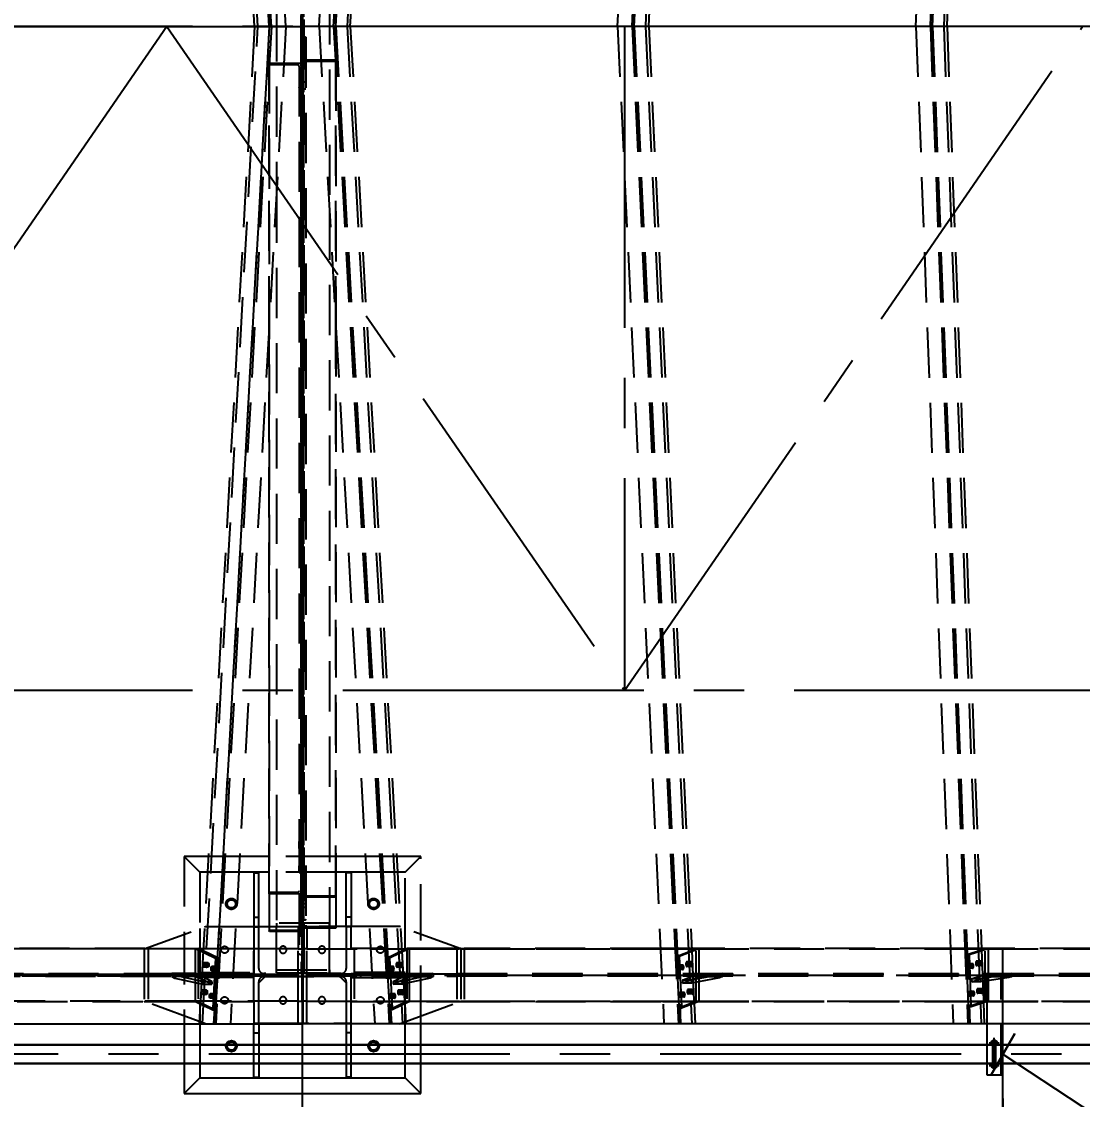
# Model space of a CAD drawing. Header units: millimetres. Extents: x 0 to 42050, y 0 to 29700.
# Drawn here: x 15662 to 19020, y 9663 to 13073 of the extents above; entities that cross this region are included whole.
import ezdxf

# ---------------------------------------------------------------- set-up
doc = ezdxf.new("R2010")
doc.units = ezdxf.units.MM
doc.header["$LTSCALE"] = 50
doc.linetypes.add('CENTER2', pattern=[28.575, 19.05, -3.175, 3.175, -3.175])
doc.linetypes.add('HIDDEN2', pattern=[4.7625, 3.175, -1.5875])
for name, color, linetype in [('ESTRUTURA EXISTENTE', 7, 'Continuous'), ('GRAMPO', 8, 'Continuous'), ('SDM', 7, 'Continuous'), ('SUP.CHAMADA', 2, 'Continuous'), ('SUPORTE', 7, 'Continuous'), ('TC1', 8, 'CENTER2'), ('TDM', 2, 'Continuous')]:
    doc.layers.add(name, color=color, linetype=linetype)
doc.layers.add('HIDDEN', color=8, linetype='HIDDEN2', transparency=0.4)
doc.layers.add('SUP.IND', color=4, linetype='Continuous', lineweight=30)
doc.layers.add('TNO', color=5, linetype='Continuous', lineweight=30)
doc.styles.add('TR100', font='simplex.shx')
doc.dimstyles.new('SEG-S-1', dxfattribs={"dimscale": 50, "dimtxt": 2.5, "dimasz": 2.5, "dimexe": 1.5, "dimexo": 1.5, "dimgap": 1, "dimtad": 1, "dimdec": 0, "dimtxsty": 'TR100', "dimcen": 2.5, "dimclrd": 256, "dimclre": 256, "dimclrt": 3, "dimadec": 0, "dimazin": 0, "dimtfac": 1, "dimtdec": 0, "dimtmove": 0, "dimatfit": 3, "dimfxl": 0, "dimarcsym": 0})

# ---------------------------------------------------------------- blocks, each defined once
blk = doc.blocks.new('A$C0860f657')
at = {"layer": 'HIDDEN'}
for p, q in [((-8892.3, 594.7), (-9068, 3748.7)), ((-8856.8, 594.7), (-9032.5, 3748.7)), ((-8855.6, 594.7), (-9031.3, 3748.7)), ((-8849.9, 594.7), (-9025.6, 3748.7)), ((-8804.1, 594.7), (-8979.7, 3748.7)), ((-8698.5, 594.7), (-8522.9, 3748.7)), ((-8652.7, 594.7), (-8477.1, 3748.7)), ((-8471.4, 3748.7), (-8647, 594.7)), ((-8645.8, 594.7), (-8470.1, 3748.7)), ((-8434.7, 3748.7), (-8610.3, 594.7)), ((-7754.1, 594.7), (-7607.2, 3748.7)), ((-7708.2, 594.7), (-7561.4, 3748.7)), ((-7555.9, 3748.7), (-7702.7, 594.7)), ((-7701.5, 594.7), (-7554.7, 3748.7)), ((-7519.2, 3748.7), (-7666, 594.7)), ((-6809.7, 594.7), (-6691.6, 3748.7)), ((-6763.9, 594.7), (-6645.8, 3748.7)), ((-6640.4, 3748.7), (-6758.6, 594.7)), ((-6757.3, 594.7), (-6639.2, 3748.7)), ((-6603.7, 3748.7), (-6721.9, 594.7)), ((-8755.3, 3589.7), (-8755.3, -2400.4)), ((-8747.4, -2400.4), (-8747.4, 3589.7)), ((-8746, -2398.9), (-8746, 3591.2)), ((-8753.6, 3576.2), (-8753.6, -2383.9)), ((-8902.7, 594.7), (-9065.5, 3518.5)), ((-8755.3, -2148.4), (-8755.3, 3530.5)), ((-8600, 594.7), (-8437.1, 3518.5)), ((-7655.7, 594.7), (-7519.6, 3516.9)), ((-6711.5, 594.7), (-6602.1, 3515.5)), ((-8747.4, -2232.3), (-8747.4, 3446.5)), ((-8645.8, -353), (-8645.8, 3346.5)), ((-8856.9, -353.1), (-8856.9, 1542.6)), ((-8666.3, 1173.4), (-8666.3, 15.9)), ((-8833.3, 1119.6), (-8833.3, 69.8)), ((-9068, -2559.3), (-8892.3, 594.7)), ((-8902.7, 594.7), (-9065.5, -2329.1)), ((-8856.8, 594.7), (-9032.5, -2559.3)), ((-9031.3, -2559.3), (-8855.6, 594.7)), ((-8849.9, 594.7), (-9025.6, -2559.3)), ((-8804.1, 594.7), (-8979.7, -2559.3)), ((-8902.7, 594.7), (-8849.9, 594.7)), ((-8902.7, 594.7), (-8849.9, 594.7)), ((-8849.9, 594.7), (-8804.1, 594.7)), ((-8849.9, 594.7), (-8804.1, 594.7)), ((-8652.7, 594.7), (-8698.5, 594.7)), ((-8698.5, 594.7), (-8522.9, -2559.3)), ((-8652.7, 594.7), (-8698.5, 594.7)), ((-8652.7, 594.7), (-8477.1, -2559.3)), ((-8600, 594.7), (-8652.7, 594.7)), ((-8600, 594.7), (-8652.7, 594.7)), ((-8647, 594.7), (-8471.4, -2559.3)), ((-8645.8, 594.7), (-8470.1, -2559.3)), ((-8610.3, 594.7), (-8434.7, -2559.3)), ((-8600, 594.7), (-8437.1, -2329.1)), ((-7708.2, 594.7), (-7754.1, 594.7)), ((-7754.1, 594.7), (-7607.2, -2559.3)), ((-7708.2, 594.7), (-7754.1, 594.7)), ((-7708.2, 594.7), (-7561.4, -2559.3)), ((-7655.7, 594.7), (-7708.2, 594.7)), ((-7655.7, 594.7), (-7708.2, 594.7)), ((-7702.7, 594.7), (-7555.9, -2559.3)), ((-7701.5, 594.7), (-7554.7, -2559.3)), ((-7666, 594.7), (-7519.2, -2559.3)), ((-7655.7, 594.7), (-7519.6, -2327.5)), ((-6763.9, 594.7), (-6809.7, 594.7)), ((-6809.7, 594.7), (-6691.6, -2559.3)), ((-6763.9, 594.7), (-6809.7, 594.7)), ((-6763.9, 594.7), (-6645.8, -2559.3)), ((-6711.5, 594.7), (-6763.9, 594.7)), ((-6711.5, 594.7), (-6763.9, 594.7)), ((-6758.6, 594.7), (-6640.4, -2559.3)), ((-6757.3, 594.7), (-6639.2, -2559.3)), ((-6721.9, 594.7), (-6603.7, -2559.3)), ((-6711.5, 594.7), (-6602.1, -2326.1)), ((-8747.4, 562.6), (-8744.2, 562.6)), ((-8741, 560.1), (-8741, -2247.3)), ((-8856.9, 478.7), (-8856.9, -2145.9)), ((-8856.9, 478.7), (-8755.3, 478.7)), ((-8741, 496.1), (-8755.3, 496.1)), ((-8645.8, 484.7), (-8747.4, 484.7)), ((-8734.6, 489.6), (-8649, 489.6)), ((-8645.8, 487.2), (-8645.8, -353.1)), ((-8768.1, 473.8), (-8853.7, 473.8)), ((-8761.7, 468.8), (-8761.7, -2338.6)), ((-8741, 474.1), (-8755.3, 474.1)), ((-8747.4, 412.2), (-8761.7, 412.2)), ((-8747.4, 423.7), (-8755.3, 423.7)), ((-8741, 419), (-8755.3, 419)), ((-8747.4, 390.2), (-8761.7, 390.2)), ((-8755.3, 400.8), (-8758.5, 400.8)), ((-8741, 397), (-8755.3, 397)), ((-8747.4, 335.1), (-8761.7, 335.1)), ((-8747.4, 313.1), (-8761.7, 313.1)), ((-8755.3, 279.9), (-8747.4, 279.9)), ((-8747.4, 231.3), (-8755.3, 231.3)), ((-8755.3, 215.7), (-8747.4, 215.7)), ((-8755.3, 118.1), (-8747.4, 118.1)), ((-8833.3, 69.8), (-8833.3, -2241.3)), ((-8755.3, 53.9), (-8747.4, 53.9)), ((-8666.3, 15.9), (-8666.3, -2249.8)), ((-8666.3, 15.9), (-8666.3, -2241.3)), ((-8856.9, -2148.4), (-8856.9, -353.1)), ((-8645.8, -2154.4), (-8645.8, -353)), ((-8645.8, -353.1), (-8645.8, -2154.4)), ((-8755.3, -1723.6), (-8747.4, -1723.6)), ((-8755.3, -1787.9), (-8747.4, -1787.9)), ((-8755.3, -1832.4), (-8747.4, -1832.4)), ((-8755.3, -1885.4), (-8747.4, -1885.4)), ((-8755.3, -1896.6), (-8747.4, -1896.6)), ((-8747.4, -1901), (-8755.3, -1901)), ((-8755.3, -1949.6), (-8747.4, -1949.6)), ((-8755.3, -1982.8), (-8761.7, -1982.8)), ((-8755.3, -2004.8), (-8761.7, -2004.8)), ((-8747.4, -1982.8), (-8755.3, -1982.8)), ((-8755.3, -1994.2), (-8747.4, -1994.2)), ((-8747.4, -2004.8), (-8755.3, -2004.8)), ((-9126.3, -2030.3), (-9076.3, -2080.3)), ((-9048.9, -2030.3), (-9126.3, -2030.3)), ((-9126.3, -2030.3), (-9126.3, -2276.4)), ((-8950.3, -2030.3), (-9048.9, -2030.3)), ((-8856.9, -2030.3), (-8950.3, -2030.3)), ((-8645.8, -2030.3), (-8856.9, -2030.3)), ((-8755.3, -2016.2), (-8747.4, -2016.2)), ((-8552.4, -2030.3), (-8645.8, -2030.3)), ((-8453.8, -2030.3), (-8552.4, -2030.3)), ((-8376.3, -2030.3), (-8453.8, -2030.3)), ((-8426.3, -2080.3), (-8376.3, -2030.3)), ((-8376.3, -2276.4), (-8376.3, -2030.3)), ((-8755.3, -2059.9), (-8761.7, -2059.9)), ((-8758.5, -2070.5), (-8755.3, -2070.5)), ((-8755.3, -2058.4), (-8747.4, -2058.4)), ((-8747.4, -2059.9), (-8755.3, -2059.9)), ((-8747.4, -2066.7), (-8755.3, -2066.7)), ((-8747.4, -2066.7), (-8741, -2066.7)), ((-9076.3, -2080.3), (-9076.3, -2258.1)), ((-9051.7, -2080.3), (-9076.3, -2080.3)), ((-8953.1, -2080.3), (-9051.7, -2080.3)), ((-8856.9, -2080.3), (-8953.1, -2080.3)), ((-8905.6, -2081.8), (-8889.7, -2081.8)), ((-8905.6, -2081.8), (-8905.6, -2222.8)), ((-8889.7, -2222.8), (-8889.7, -2081.8)), ((-8645.8, -2080.3), (-8856.9, -2080.3)), ((-8755.3, -2081.9), (-8761.7, -2081.9)), ((-8747.4, -2081.9), (-8755.3, -2081.9)), ((-8747.4, -2088.7), (-8755.3, -2088.7)), ((-8755.3, -2091.6), (-8741, -2091.6)), ((-8755.3, -2093.4), (-8747.4, -2093.4)), ((-8755.3, -2113.6), (-8741, -2113.6)), ((-8747.4, -2088.7), (-8741, -2088.7)), ((-8549.6, -2080.3), (-8645.8, -2080.3)), ((-8597.1, -2081.8), (-8613, -2081.8)), ((-8613, -2222.8), (-8613, -2081.8)), ((-8597.1, -2081.8), (-8597.1, -2222.8)), ((-8451, -2080.3), (-8549.6, -2080.3)), ((-8426.3, -2080.3), (-8451, -2080.3)), ((-8426.3, -2258.1), (-8426.3, -2080.3)), ((-8856.9, -2148.4), (-8856.9, -2145.9)), ((-8853.7, -2143.5), (-8833.3, -2143.5)), ((-8833.3, -2143.5), (-8768.1, -2143.5)), ((-8747.4, -2143.8), (-8755.3, -2143.8)), ((-8747.4, -2143.8), (-8741, -2143.8)), ((-8833.3, -2148.4), (-8856.9, -2148.4)), ((-8856.9, -2148.4), (-8856.9, -2251.3)), ((-8755.3, -2148.4), (-8833.3, -2148.4)), ((-8747.4, -2175.5), (-8761.7, -2175.5)), ((-8747.4, -2165.8), (-8755.3, -2165.8)), ((-8755.3, -2168.7), (-8741, -2168.7)), ((-8747.4, -2154.4), (-8666.3, -2154.4)), ((-8747.4, -2165.8), (-8741, -2165.8)), ((-8747.4, -2179.3), (-8744.2, -2179.3)), ((-8666.3, -2159.3), (-8734.6, -2159.3)), ((-8666.3, -2154.4), (-8645.8, -2154.4)), ((-8649, -2159.3), (-8666.3, -2159.3)), ((-8645.8, -2154.4), (-8645.8, -2156.9)), ((-8645.8, -2156.9), (-8645.8, -2251.3)), ((-8747.4, -2197.5), (-8761.7, -2197.5)), ((-8755.3, -2190.7), (-8741, -2190.7)), ((-8755.3, -2208.7), (-8747.4, -2208.7)), ((-8905.6, -2222.8), (-8889.7, -2222.8)), ((-8905.6, -2222.8), (-8905.6, -2251.3)), ((-8889.7, -2251.3), (-8889.7, -2222.8)), ((-8666.3, -2241.3), (-8833.3, -2241.3)), ((-8833.3, -2241.3), (-8833.3, -2251.3)), ((-8744.2, -2232.3), (-8747.4, -2232.3)), ((-8666.3, -2251.3), (-8666.3, -2241.3)), ((-8666.3, -2251.3), (-8666.3, -2249.8)), ((-8597.1, -2222.8), (-8613, -2222.8)), ((-8613, -2251.3), (-8613, -2222.8)), ((-8597.1, -2222.8), (-8597.1, -2251.3)), ((-9252.8, -2322.8), (-9061.2, -2252.6)), ((-9126.3, -2276.4), (-9126.3, -2534.2)), ((-9076.3, -2258.1), (-9076.3, -2559.3)), ((-9061.2, -2252.6), (-9057.8, -2251.3)), ((-9057.8, -2251.3), (-8962.6, -2251.3)), ((-8962.6, -2251.3), (-8752.8, -2251.3)), ((-8905.6, -2251.3), (-8905.6, -2252.8)), ((-8905.6, -2252.8), (-8889.7, -2252.8)), ((-8905.3, -2252.8), (-8905.3, -2557.8)), ((-8889.9, -2252.8), (-8905.3, -2252.8)), ((-8889.9, -2384.3), (-8889.9, -2252.8)), ((-8889.7, -2252.8), (-8889.7, -2251.3)), ((-8856.9, -2251.3), (-8856.9, -2265.7)), ((-8856.9, -2263.2), (-8755.3, -2263.2)), ((-8768.1, -2268.1), (-8853.7, -2268.1)), ((-8833.3, -2251.3), (-8833.3, -2251.3)), ((-8833.3, -2251.3), (-8666.3, -2251.3)), ((-8833.3, -2398.9), (-8833.3, -2251.3)), ((-8765.5, -2251.3), (-8752.8, -2251.3)), ((-8765.5, -2251.3), (-8765.5, -2322.8)), ((-8747.4, -2252.6), (-8761.7, -2252.6)), ((-8747.4, -2274.6), (-8761.7, -2274.6)), ((-8753.6, -2251.3), (-8753.6, -2251.3)), ((-8752.8, -2322.8), (-8752.8, -2251.3)), ((-8749.8, -2251.3), (-8752.8, -2251.3)), ((-8737.1, -2251.3), (-8749.8, -2251.3)), ((-8749.8, -2322.8), (-8749.8, -2251.3)), ((-8540, -2251.3), (-8749.8, -2251.3)), ((-8645.8, -2257.1), (-8747.4, -2257.1)), ((-8746, -2251.3), (-8746, -2251.3)), ((-8746, -2251.3), (-8746, -2251.3)), ((-8737.1, -2251.3), (-8737.1, -2322.8)), ((-8734.6, -2252.2), (-8649, -2252.2)), ((-8666.3, -2398.9), (-8666.3, -2251.3)), ((-8645.8, -2251.3), (-8645.8, -2257.1)), ((-8613, -2252.8), (-8613, -2251.3)), ((-8612.7, -2252.8), (-8613, -2252.8)), ((-8597.3, -2252.8), (-8612.7, -2252.8)), ((-8612.7, -2252.8), (-8612.7, -2384.3)), ((-8597.3, -2557.8), (-8597.3, -2252.8)), ((-8597.1, -2252.8), (-8597.3, -2252.8)), ((-8597.1, -2251.3), (-8597.1, -2252.8)), ((-8444.8, -2251.3), (-8540, -2251.3)), ((-8441.4, -2252.6), (-8444.8, -2251.3)), ((-8444.8, -2251.3), (-8444.8, -2251.3)), ((-8249.8, -2322.8), (-8441.4, -2252.6)), ((-8426.3, -2559.3), (-8426.3, -2258.1)), ((-8376.3, -2534.2), (-8376.3, -2276.4)), ((-9090, -2322.8), (-9884.4, -2322.8)), ((-9252.8, -2322.8), (-9884.4, -2322.8)), ((-9250.1, -2321.8), (-9884.3, -2321.8)), ((-9884.3, -2321.8), (-9252.8, -2321.8)), ((-9252.8, -2321.8), (-9252.8, -2322.8)), ((-9252.8, -2321.8), (-8905.3, -2321.8)), ((-9252.8, -2322.8), (-9252.8, -2322.8)), ((-9252.8, -2322.8), (-9252.8, -2322.8)), ((-9252.8, -2322.8), (-9252.8, -2487.8)), ((-9240.1, -2322.8), (-9240.1, -2487.8)), ((-9090, -2321.7), (-9081, -2321.7)), ((-9090, -2321.7), (-9026.4, -2352)), ((-9090, -2400.7), (-9090, -2321.7)), ((-9078.8, -2322.8), (-9090, -2322.8)), ((-9065.5, -2329.1), (-9081, -2321.7)), ((-9081, -2321.7), (-9081, -2488.9)), ((-9065.2, -2322.8), (-9078.8, -2322.8)), ((-9065.5, -2329.1), (-9074.8, -2496.1)), ((-9017.5, -2352), (-9065.5, -2329.1)), ((-8966.6, -2322.8), (-9065.2, -2322.8)), ((-9026.4, -2352), (-9035.5, -2514.9)), ((-9017.5, -2352), (-9026.6, -2514.9)), ((-9017.5, -2352), (-9026.4, -2352)), ((-9017.5, -2352), (-9017.5, -2352)), ((-8765.5, -2322.8), (-8966.6, -2322.8)), ((-8905.3, -2488.8), (-8905.3, -2321.8)), ((-8765.5, -2322.8), (-8752.8, -2322.8)), ((-8765.5, -2487.8), (-8765.5, -2322.8)), ((-8765.5, -2487.8), (-8765.5, -2322.8)), ((-8755.3, -2341.1), (-8758.5, -2341.1)), ((-8752.8, -2487.8), (-8752.8, -2322.8)), ((-8737.1, -2322.8), (-8749.8, -2322.8)), ((-8749.8, -2487.8), (-8749.8, -2322.8)), ((-8737.1, -2487.8), (-8737.1, -2322.8)), ((-8737.1, -2487.8), (-8737.1, -2322.8)), ((-8737.1, -2322.8), (-8536.1, -2322.8)), ((-8252.5, -2321.8), (-8597.3, -2321.8)), ((-8587.3, -2321.8), (-8587.3, -2488.8)), ((-8536.1, -2322.8), (-8437.5, -2322.8)), ((-8485.1, -2352), (-8437.1, -2329.1)), ((-8485.1, -2352), (-8476.2, -2352)), ((-8485.1, -2352), (-8485.1, -2352)), ((-8485.1, -2352), (-8476.1, -2514.9)), ((-8412.7, -2321.7), (-8476.2, -2352)), ((-8476.2, -2352), (-8467.1, -2514.9)), ((-8437.5, -2322.8), (-8423.9, -2322.8)), ((-8437.1, -2329.1), (-8421.6, -2321.7)), ((-8437.1, -2329.1), (-8427.8, -2496.1)), ((-8423.9, -2322.8), (-8412.7, -2322.8)), ((-8412.7, -2321.7), (-8421.6, -2321.7)), ((-8421.6, -2321.7), (-8421.6, -2488.9)), ((-8412.7, -2400.7), (-8412.7, -2321.7)), ((-8412.7, -2322.8), (-7618.3, -2322.8)), ((-8262.5, -2322.8), (-8262.5, -2487.8)), ((-8249.8, -2321.8), (-8252.5, -2321.8)), ((-8249.8, -2321.8), (-8239.8, -2321.8)), ((-8249.8, -2322.8), (-8249.8, -2321.8)), ((-8249.8, -2322.8), (-8249.8, -2322.8)), ((-8249.8, -2322.8), (-7618.3, -2322.8)), ((-8249.8, -2322.8), (-8249.8, -2487.8)), ((-8239.8, -2321.8), (-8239.8, -2322.8)), ((-7618.3, -2321.8), (-8239.8, -2321.8)), ((-8239.8, -2322.8), (-8239.8, -2487.8)), ((-7519.9, -2321.8), (-7618.3, -2321.8)), ((-7618.3, -2322.8), (-7519.9, -2322.8)), ((-7567.9, -2346.7), (-7519.6, -2327.5)), ((-7567.9, -2346.7), (-7558.9, -2346.7)), ((-7567.9, -2346.7), (-7567.9, -2346.7)), ((-7567.9, -2346.7), (-7560.2, -2510.2)), ((-7497, -2322), (-7558.9, -2346.7)), ((-7558.9, -2346.7), (-7551.3, -2510.2)), ((-6700.5, -2321.8), (-7519.9, -2321.8)), ((-7519.9, -2322.8), (-7507.8, -2322.8)), ((-7519.9, -2322.8), (-7507.8, -2322.8)), ((-7519.6, -2327.5), (-7505.9, -2322)), ((-7519.6, -2327.5), (-7511.9, -2494.5)), ((-7507.8, -2322.8), (-7497, -2322.8)), ((-7505.9, -2322), (-7497, -2322)), ((-7505.9, -2488.6), (-7505.9, -2322)), ((-7497, -2322), (-7497, -2400.7)), ((-7497, -2322.8), (-6700.4, -2322.8)), ((-7497, -2322.8), (-6700.4, -2322.8)), ((-6602.3, -2321.8), (-6700.5, -2321.8)), ((-6700.4, -2322.8), (-6602.2, -2322.8)), ((-6650.5, -2341.6), (-6602.1, -2326.1)), ((-6650.5, -2341.6), (-6641.5, -2341.6)), ((-6650.5, -2341.6), (-6650.5, -2341.6)), ((-6650.5, -2341.6), (-6644.3, -2505.6)), ((-6581.3, -2322.3), (-6641.5, -2341.6)), ((-6641.5, -2341.6), (-6635.4, -2505.6)), ((-5782.7, -2321.8), (-6602.3, -2321.8)), ((-6602.2, -2322.8), (-6591.8, -2322.8)), ((-6602.2, -2322.8), (-6591.8, -2322.8)), ((-6602.1, -2326.1), (-6590.3, -2322.3)), ((-6602.1, -2326.1), (-6595.9, -2493)), ((-6591.8, -2322.8), (-6581.3, -2322.8)), ((-6590.3, -2322.3), (-6581.3, -2322.3)), ((-6590.3, -2488.3), (-6590.3, -2322.3)), ((-6581.3, -2322.3), (-6581.3, -2400.6)), ((-6581.3, -2322.8), (-5782.6, -2322.8)), ((-6581.3, -2322.8), (-5782.6, -2322.8)), ((-9054.9, -2366.4), (-9063.8, -2366.4)), ((-9054.9, -2380.4), (-9063.8, -2380.4)), ((-9050.1, -2366.4), (-9054.9, -2366.4)), ((-9050.1, -2380.4), (-9054.9, -2380.4)), ((-9029.6, -2378.5), (-9038.5, -2378.5)), ((-9024.8, -2378.5), (-9029.6, -2378.5)), ((-8753.6, -2383.9), (-8753.6, -2391)), ((-8746, -2383.9), (-8753.6, -2383.9)), ((-8746, -2391), (-8746, -2383.9)), ((-8473, -2378.5), (-8477.8, -2378.5)), ((-8464.1, -2378.5), (-8473, -2378.5)), ((-8447.7, -2366.4), (-8452.5, -2366.4)), ((-8447.7, -2380.4), (-8452.5, -2380.4)), ((-8438.8, -2366.4), (-8447.7, -2366.4)), ((-8438.8, -2380.4), (-8447.7, -2380.4)), ((-7556, -2374.1), (-7560.8, -2374.1)), ((-7547.1, -2374.1), (-7556, -2374.1)), ((-7530.6, -2364), (-7535.4, -2364)), ((-7530.6, -2378), (-7535.4, -2378)), ((-7521.7, -2364), (-7530.6, -2364)), ((-7521.7, -2378), (-7530.6, -2378)), ((-6639, -2369.9), (-6643.7, -2369.9)), ((-6639, -2383.9), (-6643.7, -2383.9)), ((-6630, -2369.9), (-6639, -2369.9)), ((-6630, -2383.9), (-6639, -2383.9)), ((-6613.5, -2361.7), (-6618.3, -2361.7)), ((-6613.5, -2375.7), (-6618.3, -2375.7)), ((-6604.6, -2361.7), (-6613.5, -2361.7)), ((-6604.6, -2375.7), (-6613.5, -2375.7)), ((-20591.1, -2402.2), (-8765.5, -2402.2)), ((-8765.5, -2408.4), (-20591.1, -2408.4)), ((-8920.3, -2401.5), (-20280.8, -2401.5)), ((-20280.8, -2409.1), (-8920.3, -2409.1)), ((-9240.1, -2402.1), (-8970, -2402.1)), ((-8970, -2408.5), (-9240.1, -2408.5)), ((-9164.6, -2400.7), (-9165.1, -2410)), ((-9165.1, -2410), (-9165.1, -2410.1)), ((-9165.1, -2410.1), (-9155, -2414.9)), ((-9165.1, -2410.1), (-9165.1, -2410.1)), ((-9090, -2410.1), (-9165.1, -2410.1)), ((-9164.6, -2400.7), (-9154.5, -2405.6)), ((-9089.4, -2400.7), (-9164.6, -2400.7)), ((-9154.5, -2405.6), (-9155, -2414.9)), ((-9155, -2414.9), (-9066.8, -2434.6)), ((-9154.5, -2405.6), (-9066.2, -2425.3)), ((-9089.4, -2400.7), (-9090, -2410.1)), ((-9090, -2429.5), (-9090, -2400.7)), ((-9038.6, -2434.6), (-9090, -2410.1)), ((-9038, -2425.3), (-9089.4, -2400.7)), ((-9076.3, -2397.4), (-8905.3, -2397.4)), ((-8905.3, -2413.3), (-9076.3, -2413.3)), ((-9029.6, -2392.5), (-9038.5, -2392.5)), ((-9024.8, -2392.5), (-9029.6, -2392.5)), ((-8970, -2402.1), (-8970, -2408.5)), ((-8970, -2402.2), (-8765.5, -2402.2)), ((-8935.3, -2397.4), (-8935.3, -2413.3)), ((-8913.2, -2401.5), (-8920.3, -2401.5)), ((-8920.3, -2401.5), (-8920.3, -2409.1)), ((-8920.3, -2409.1), (-8913.2, -2409.1)), ((-8905.3, -2401.5), (-8913.2, -2401.5)), ((-8913.2, -2409.1), (-8905.3, -2409.1)), ((-8869.9, -2410.3), (-8889.9, -2430.3)), ((-8628.8, -2400.4), (-8873.8, -2400.4)), ((-8873.8, -2410.3), (-8628.8, -2410.3)), ((-8632.7, -2410.3), (-8869.9, -2410.3)), ((-8833.3, -2388.9), (-8666.3, -2388.9)), ((-8833.3, -2398.9), (-8666.3, -2398.9)), ((-8747.4, -2400.4), (-8755.3, -2400.4)), ((-8753.6, -2391), (-8753.6, -2398.9)), ((-8746, -2398.9), (-8746, -2391)), ((-8532.6, -2402.2), (-8737.1, -2402.2)), ((-8737.1, -2402.2), (3088.5, -2402.2)), ((3088.5, -2408.4), (-8737.1, -2408.4)), ((-8666.3, -2388.9), (-8666.3, -2398.9)), ((-8612.7, -2430.3), (-8632.7, -2410.3)), ((-8426.3, -2397.4), (-8597.3, -2397.4)), ((-8589.4, -2401.5), (-8597.3, -2401.5)), ((-8597.3, -2409.1), (-8589.4, -2409.1)), ((3088.5, -2409.1), (-8597.3, -2409.1)), ((-8597.3, -2413.3), (-8426.3, -2413.3)), ((-8582.3, -2401.5), (-8589.4, -2401.5)), ((-8589.4, -2409.1), (-8582.3, -2409.1)), ((-8582.3, -2409.1), (-8582.3, -2401.5)), ((3088.5, -2401.5), (-8582.3, -2401.5)), ((-8567.3, -2397.4), (-8567.3, -2413.3)), ((-8532.6, -2402.1), (-8532.6, -2408.5)), ((-8262.5, -2402.1), (-8532.6, -2402.1)), ((-8532.6, -2408.5), (-8262.5, -2408.5)), ((-8473, -2392.5), (-8477.8, -2392.5)), ((-8464.1, -2392.5), (-8473, -2392.5)), ((-8464.6, -2425.3), (-8413.2, -2400.7)), ((-8464.1, -2434.6), (-8412.7, -2410.1)), ((-8348.1, -2405.6), (-8436.4, -2425.3)), ((-8347.6, -2414.9), (-8435.9, -2434.6)), ((-8413.2, -2400.7), (-8338, -2400.7)), ((-8413.2, -2400.7), (-8412.7, -2410.1)), ((-8412.7, -2429.5), (-8412.7, -2400.7)), ((-8412.7, -2410.1), (-8337.5, -2410.1)), ((-8338, -2400.7), (-8348.1, -2405.6)), ((-8348.1, -2405.6), (-8347.6, -2414.9)), ((-8337.5, -2410.1), (-8347.6, -2414.9)), ((-8338, -2400.7), (-8337.5, -2410)), ((-8337.5, -2410), (-8337.5, -2410.1)), ((-8337.5, -2410.1), (-8337.5, -2410.1)), ((-7556, -2388.1), (-7560.8, -2388.1)), ((-7547.1, -2388.1), (-7556, -2388.1)), ((-7549, -2421.3), (-7497.4, -2400.7)), ((-7548.6, -2430.7), (-7497, -2410.1)), ((-7432.4, -2404.7), (-7520.8, -2421.3)), ((-7432, -2414.1), (-7520.4, -2430.7)), ((-7497.4, -2400.7), (-7422.3, -2400.7)), ((-7497.4, -2400.7), (-7497, -2410.1)), ((-7497, -2400.7), (-7497, -2426.3)), ((-7497, -2410.1), (-7421.8, -2410.1)), ((-7422.3, -2400.7), (-7432.4, -2404.7)), ((-7432.4, -2404.7), (-7432, -2414.1)), ((-7421.8, -2410.1), (-7432, -2414.1)), ((-7422.3, -2400.7), (-7421.8, -2409.9)), ((-7421.8, -2409.9), (-7421.8, -2410.1)), ((-7421.8, -2410.1), (-7421.8, -2410.1)), ((-6633.5, -2417.2), (-6581.7, -2400.6)), ((-6633.5, -2417.2), (-6633.1, -2426.7)), ((-6605.3, -2417.2), (-6633.5, -2417.2)), ((-6633.1, -2426.7), (-6581.3, -2410.1)), ((-6516.7, -2403.9), (-6605.3, -2417.2)), ((-6605.3, -2417.2), (-6604.9, -2426.7)), ((-6516.3, -2413.4), (-6604.9, -2426.7)), ((-6581.7, -2400.6), (-6506.5, -2400.6)), ((-6581.7, -2400.6), (-6581.3, -2410.1)), ((-6581.3, -2400.6), (-6581.3, -2423.1)), ((-6581.3, -2410.1), (-6506.2, -2410.1)), ((-6506.5, -2400.6), (-6516.7, -2403.9)), ((-6516.7, -2403.9), (-6516.3, -2413.4)), ((-6506.2, -2410.1), (-6516.3, -2413.4)), ((-6506.5, -2400.6), (-6506.2, -2409.8)), ((-6506.2, -2409.8), (-6506.2, -2410.1)), ((-6506.2, -2410.1), (-6506.2, -2410.1)), ((-9090, -2488.9), (-9090, -2429.5)), ((-9059.7, -2452.8), (-9068.6, -2452.8)), ((-9066.2, -2425.3), (-9066.8, -2434.6)), ((-9066.8, -2434.6), (-9038.6, -2434.6)), ((-9066.2, -2425.3), (-9038, -2425.3)), ((-9054.9, -2452.8), (-9059.7, -2452.8)), ((-9038, -2425.3), (-9038.6, -2434.6)), ((-8889.9, -2557.8), (-8889.9, -2426.4)), ((-8612.7, -2426.4), (-8612.7, -2557.8)), ((-8464.6, -2425.3), (-8464.1, -2434.6)), ((-8436.4, -2425.3), (-8464.6, -2425.3)), ((-8435.9, -2434.6), (-8464.1, -2434.6)), ((-8442.9, -2452.8), (-8447.7, -2452.8)), ((-8434, -2452.8), (-8442.9, -2452.8)), ((-8436.4, -2425.3), (-8435.9, -2434.6)), ((-8412.7, -2488.9), (-8412.7, -2429.5)), ((-7549, -2421.3), (-7548.6, -2430.7)), ((-7520.8, -2421.3), (-7549, -2421.3)), ((-7520.4, -2430.7), (-7548.6, -2430.7)), ((-7526.6, -2450.7), (-7531.4, -2450.7)), ((-7517.7, -2450.7), (-7526.6, -2450.7)), ((-7520.8, -2421.3), (-7520.4, -2430.7)), ((-7497, -2426.3), (-7497, -2488.6)), ((-6604.9, -2426.7), (-6633.1, -2426.7)), ((-6610.2, -2448.7), (-6615, -2448.7)), ((-6601.3, -2448.7), (-6610.2, -2448.7)), ((-6581.3, -2423.1), (-6581.3, -2488.3)), ((-9090, -2487.8), (-9892.1, -2487.8)), ((-9892.1, -2488.8), (-9252.8, -2488.8)), ((-9077.9, -2551.9), (-9252.8, -2487.8)), ((-9252.8, -2487.8), (-9252.8, -2487.8)), ((-9252.8, -2487.8), (-9252.8, -2487.8)), ((-9252.8, -2487.8), (-9252.8, -2487.8)), ((-9252.8, -2487.8), (-9252.8, -2488.8)), ((-9252.8, -2488.8), (-9250.1, -2488.8)), ((-9250.1, -2488.8), (-8905.3, -2488.8)), ((-8975.8, -2487.8), (-9090, -2487.8)), ((-9090, -2488.9), (-9035.5, -2514.9)), ((-9081, -2488.9), (-9090, -2488.9)), ((-9081, -2488.9), (-9026.6, -2514.9)), ((-9059.7, -2466.8), (-9068.6, -2466.8)), ((-9054.9, -2466.8), (-9059.7, -2466.8)), ((-9034.4, -2464.9), (-9043.4, -2464.9)), ((-9034.4, -2478.9), (-9043.4, -2478.9)), ((-9029.7, -2464.9), (-9034.4, -2464.9)), ((-9029.7, -2478.9), (-9034.4, -2478.9)), ((-8765.5, -2487.8), (-8975.8, -2487.8)), ((-8765.5, -2487.8), (-8752.8, -2487.8)), ((-8765.5, -2559.3), (-8765.5, -2487.8)), ((-8752.8, -2487.8), (-8752.8, -2559.3)), ((-8737.1, -2487.8), (-8749.8, -2487.8)), ((-8749.8, -2487.8), (-8749.8, -2559.3)), ((-8737.1, -2559.3), (-8737.1, -2487.8)), ((-8737.1, -2487.8), (-8526.9, -2487.8)), ((-8587.3, -2488.8), (-8597.3, -2488.8)), ((-8597.3, -2488.8), (-8249.8, -2488.8)), ((-8526.9, -2487.8), (-8412.7, -2487.8)), ((-8421.6, -2488.9), (-8476.1, -2514.9)), ((-8468.2, -2464.9), (-8473, -2464.9)), ((-8468.2, -2478.9), (-8473, -2478.9)), ((-8459.3, -2464.9), (-8468.2, -2464.9)), ((-8459.3, -2478.9), (-8468.2, -2478.9)), ((-8412.7, -2488.9), (-8467.1, -2514.9)), ((-8442.9, -2466.8), (-8447.7, -2466.8)), ((-8434, -2466.8), (-8442.9, -2466.8)), ((-8424.7, -2551.9), (-8249.8, -2487.8)), ((-8421.6, -2488.9), (-8412.7, -2488.9)), ((-8412.7, -2487.8), (-7610.6, -2487.8)), ((-8252.5, -2488.8), (-7610.5, -2488.8)), ((-8249.8, -2487.8), (-8249.8, -2487.8)), ((-8249.8, -2488.8), (-8249.8, -2487.8)), ((-8239.8, -2488.8), (-8249.8, -2488.8)), ((-8239.8, -2487.8), (-8239.8, -2488.8)), ((-7610.5, -2488.8), (-8239.8, -2488.8)), ((-7610.6, -2487.8), (-7497, -2487.8)), ((-7610.5, -2488.8), (-7497.6, -2488.8)), ((-7505.9, -2488.6), (-7560.2, -2510.2)), ((-7552, -2460.8), (-7556.8, -2460.8)), ((-7552, -2474.8), (-7556.8, -2474.8)), ((-7543.1, -2460.8), (-7552, -2460.8)), ((-7543.1, -2474.8), (-7552, -2474.8)), ((-7497, -2488.6), (-7551.3, -2510.2)), ((-7526.6, -2464.7), (-7531.4, -2464.7)), ((-7517.7, -2464.7), (-7526.6, -2464.7)), ((-7497, -2488.6), (-7505.9, -2488.6)), ((-6694.2, -2488.8), (-7497.6, -2488.8)), ((-7497.6, -2488.8), (-6694.2, -2488.8)), ((-7497, -2487.8), (-6694.3, -2487.8)), ((-6694.3, -2487.8), (-6581.3, -2487.8)), ((-6694.2, -2488.8), (-6582.9, -2488.8)), ((-6590.3, -2488.3), (-6644.3, -2505.6)), ((-6635.7, -2456.9), (-6640.5, -2456.9)), ((-6635.7, -2470.9), (-6640.5, -2470.9)), ((-6626.8, -2456.9), (-6635.7, -2456.9)), ((-6626.8, -2470.9), (-6635.7, -2470.9)), ((-6581.3, -2488.3), (-6635.4, -2505.6)), ((-6610.2, -2462.7), (-6615, -2462.7)), ((-6601.3, -2462.7), (-6610.2, -2462.7)), ((-6581.3, -2488.3), (-6590.3, -2488.3)), ((-5777.9, -2488.8), (-6582.9, -2488.8)), ((-6582.9, -2488.8), (-5777.9, -2488.8)), ((-6581.3, -2487.8), (-5778, -2487.8)), ((-9074.8, -2496.1), (-9078.3, -2559.3)), ((-9035.5, -2514.9), (-9026.6, -2514.9)), ((-9026.6, -2514.9), (-9026.6, -2514.9)), ((-8467.1, -2514.9), (-8476.1, -2514.9)), ((-8476.1, -2514.9), (-8476.1, -2514.9)), ((-8427.8, -2496.1), (-8424.3, -2559.3)), ((-7551.3, -2510.2), (-7560.2, -2510.2)), ((-7560.2, -2510.2), (-7560.2, -2510.2)), ((-7511.9, -2494.5), (-7508.9, -2559.3)), ((-6635.4, -2505.6), (-6644.3, -2505.6)), ((-6644.3, -2505.6), (-6644.3, -2505.6)), ((-6595.9, -2493), (-6593.4, -2559.3)), ((-9126.3, -2534.2), (-9126.3, -2559.3)), ((-9057.8, -2559.3), (-9077.9, -2551.9)), ((-8444.8, -2559.3), (-8424.7, -2551.9)), ((-8376.3, -2559.3), (-8376.3, -2534.2)), ((-8905.6, -2559.3), (-8905.6, -2557.8)), ((-8905.6, -2557.8), (-8905.3, -2557.8)), ((-8905.3, -2557.8), (-8889.9, -2557.8)), ((-8889.9, -2557.8), (-8612.7, -2557.8)), ((-8889.7, -2557.8), (-8889.7, -2559.3)), ((-8613, -2557.8), (-8613, -2559.3)), ((-8612.7, -2557.8), (-8597.3, -2557.8)), ((-8597.1, -2557.8), (-8597.3, -2557.8)), ((-8597.1, -2559.3), (-8597.1, -2557.8)), ((-7561.4, -2559.3), (-7607.2, -2559.3)), ((-7508.9, -2559.3), (-7561.4, -2559.3)), ((-6645.8, -2559.3), (-6691.6, -2559.3)), ((-6593.4, -2559.3), (-6645.8, -2559.3))]:
    blk.add_line(p, q, dxfattribs=at)
for centre, radius in [((-8976.3, -2180.3), 17.5), ((-8976.3, -2180.3), 16), ((-8976.3, -2180.3), 13), ((-8526.3, -2180.3), 17.5), ((-8526.3, -2180.3), 16), ((-8526.3, -2180.3), 13), ((-8997.8, -2325.3), 11), ((-8504.8, -2325.3), 11), ((-8997.8, -2485.3), 11), ((-8504.8, -2485.3), 11)]:
    blk.add_circle(centre, radius, dxfattribs=at)
for centre, radius, start, end in [((-8812.8, -2325.3), 11, 83.572, 13.1101), ((-8812.8, -2325.3), 11, 13.1366, 166.8634), ((-8812.8, -2325.3), 11, 13.1366, 83.572), ((-8689.8, -2325.3), 11, 83.572, 13.1101), ((-8689.8, -2325.3), 11, 13.1366, 166.8634), ((-8689.8, -2325.3), 11, 13.1366, 83.572), ((-8873.8, -2384.3), 16.1, 180, 270), ((-8628.8, -2384.3), 16.1, 270, 0), ((-8873.8, -2426.4), 16.1, 90, 180), ((-8628.8, -2426.4), 16.1, 360, 90), ((-8812.8, -2485.3), 11, 346.8634, 263.55), ((-8812.8, -2485.3), 11, 193.1366, 346.8634), ((-8812.8, -2485.3), 11, 263.572, 346.8634), ((-8689.8, -2485.3), 11, 346.8634, 263.55), ((-8689.8, -2485.3), 11, 193.1366, 346.8634), ((-8689.8, -2485.3), 11, 263.5721, 346.8634)]:
    blk.add_arc(centre, radius, start, end, dxfattribs=at)
at = {"layer": 'HIDDEN', "extrusion": (0, 0, -1)}
for centre, major_axis, ratio, start_param, end_param in [((-8744.2, 560.1), (3.2, 0), 0.766397, -1.570796, 0), ((-8649, 487.2), (3.2, 0), 0.766397, -1.570796, 0), ((-8853.7, 476.2), (-3.2, 0), 0.766397, -1.570796, 0), ((-8758.5, 403.2), (-3.2, 0), 0.766397, -1.570796, 0), ((-8761.7, -1993.8), (0, 11), 0.000001, -3.380968, 2.902217), ((-8761.7, -2070.9), (0, 11), 0.000001, -3.380968, 2.902217), ((-8758.5, -2072.9), (-3.2, 0), 0.766397, 0.000002, 1.570798), ((-8747.4, -2077.7), (0, 11), 0.000001, -4.648637, 1.634548), ((-8853.7, -2145.9), (-3.2, 0), 0.766397, 0.000002, 1.570798), ((-8747.4, -2154.8), (0, 11), 0.000001, -4.648637, 1.634548), ((-8744.2, -2181.7), (3.2, 0), 0.766397, -1.570796, 0), ((-8649, -2156.9), (3.2, 0), 0.766397, 0.000002, 1.570798), ((-8744.2, -2229.8), (3.2, 0), 0.766397, 0.000002, 1.570798), ((-8853.7, -2265.7), (-3.2, 0), 0.766397, -1.570796, 0), ((-8649, -2254.7), (3.2, 0), 0.766397, -1.570796, 0), ((-8758.5, -2338.6), (-3.2, 0), 0.766397, -1.570796, 0), ((-9054.9, -2373.4), (0, 7), 0.341699, -2.980031, 3.303154), ((-9054.9, -2373.4), (0, 7), 0.341702, -4.712389, 1.570796), ((-9029.6, -2385.5), (0, 7), 0.341699, -2.980031, 3.303154), ((-9029.6, -2385.5), (0, 7), 0.341702, -4.712389, 1.570796), ((-8477.8, -2385.5), (0, -7), 0.341702, -4.712389, 1.570796), ((-8464.1, -2385.5), (0, 7), 0.341699, -3.303154, 2.980031), ((-8452.5, -2373.4), (0, -7), 0.341702, -4.712389, 1.570796), ((-8438.8, -2373.4), (0, 7), 0.341699, -3.303154, 2.980031), ((-7560.8, -2381.1), (0, -7), 0.341702, -4.712389, 1.570796), ((-7547.1, -2381.1), (0, 7), 0.3417, -3.276995, 3.00619), ((-7535.4, -2371), (0, -7), 0.341702, -4.712389, 1.570796), ((-7521.7, -2371), (0, 7), 0.3417, -3.276995, 3.00619), ((-6643.7, -2376.9), (0, -7), 0.341702, -4.712389, 1.570796), ((-6630, -2376.9), (0, 7), 0.3417, -3.250782, 3.032403), ((-6618.3, -2368.7), (0, -7), 0.341702, -4.712389, 1.570796), ((-6604.6, -2368.7), (0, 7), 0.3417, -3.250782, 3.032403), ((-8532.6, -2392.4), (28.7, 0), 0.34202, 1.570779, 1.570796), ((-9059.7, -2459.8), (0, 7), 0.341699, -2.980031, 3.303154), ((-9059.7, -2459.8), (0, 7), 0.341702, -4.712389, 1.570796), ((-8447.7, -2459.8), (0, -7), 0.341702, -4.712389, 1.570796), ((-8434, -2459.8), (0, 7), 0.341699, -3.303154, 2.980031), ((-7531.4, -2457.7), (0, -7), 0.341702, -4.712389, 1.570796), ((-7517.7, -2457.7), (0, 7), 0.3417, -3.276995, 3.00619), ((-6615, -2455.7), (0, -7), 0.341702, -4.712389, 1.570796), ((-6601.3, -2455.7), (0, 7), 0.3417, -3.250782, 3.032403), ((-9034.4, -2471.9), (0, 7), 0.341699, -2.980031, 3.303154), ((-9034.4, -2471.9), (0, 7), 0.341702, -4.712389, 1.570796), ((-8473, -2471.9), (0, -7), 0.341702, -4.712389, 1.570796), ((-8459.3, -2471.9), (0, 7), 0.341699, -3.303154, 2.980031), ((-7556.8, -2467.8), (0, -7), 0.341702, -4.712389, 1.570796), ((-7543.1, -2467.8), (0, 7), 0.3417, -3.276995, 3.00619), ((-6640.5, -2463.9), (0, -7), 0.341702, -4.712389, 1.570796), ((-6626.8, -2463.9), (0, 7), 0.3417, -3.250782, 3.032403)]:
    blk.add_ellipse(centre, major_axis=major_axis, ratio=ratio, start_param=start_param, end_param=end_param, dxfattribs=at)
at = {"layer": 'HIDDEN'}
for centre, major_axis, ratio, start_param, end_param in [((-8734.6, 494.5), (6.4, 0), 0.766397, -3.141593, -1.570796), ((-8768.1, 468.8), (-6.4, 0), 0.766397, -3.141593, -1.570796), ((-8755.3, -1993.8), (0, 11), 0.000001, -2.902217, 3.380968), ((-8755.3, -2070.9), (0, 11), 0.000001, -2.902217, 3.380968), ((-8741, -2077.7), (0, -11), 0.000001, -4.776141, 1.507044), ((-8768.1, -2138.6), (6.4, 0), 0.766397, -1.570798, -0.000002), ((-8741, -2154.8), (0, -11), 0.000001, -4.776141, 1.507044), ((-8734.6, -2164.2), (-6.4, 0), 0.766397, -1.570798, -0.000002), ((-8734.6, -2247.3), (6.4, 0), 0.766397, -3.141593, -1.570796), ((-8768.1, -2273), (-6.4, 0), 0.766397, -3.141593, -1.570796), ((-9063.8, -2373.4), (0, 7), 0.341699, -3.303154, 2.980031), ((-9050.1, -2373.4), (0, -7), 0.341702, -4.712389, 1.570796), ((-9038.5, -2385.5), (0, 7), 0.341699, -3.303154, 2.980031), ((-9024.8, -2385.5), (0, -7), 0.341702, -4.712389, 1.570796), ((-8473, -2385.5), (0, 7), 0.341699, -2.980031, 3.303154), ((-8473, -2385.5), (0, 7), 0.341702, -4.712389, 1.570796), ((-8447.7, -2373.4), (0, 7), 0.341699, -2.980031, 3.303154), ((-8447.7, -2373.4), (0, 7), 0.341702, -4.712389, 1.570796), ((-7556, -2381.1), (0, 7), 0.3417, -3.00619, 3.276995), ((-7556, -2381.1), (0, 7), 0.341702, -4.712389, 1.570796), ((-7530.6, -2371), (0, 7), 0.3417, -3.00619, 3.276995), ((-7530.6, -2371), (0, 7), 0.341702, -4.712389, 1.570796), ((-6639, -2376.9), (0, 7), 0.3417, -3.032403, 3.250782), ((-6639, -2376.9), (0, 7), 0.341702, -4.712389, 1.570796), ((-6613.5, -2368.7), (0, 7), 0.3417, -3.032403, 3.250782), ((-6613.5, -2368.7), (0, 7), 0.341702, -4.712389, 1.570796), ((-8970, -2392.4), (-28.7, 0), 0.34202, 1.570779, 1.570796), ((-9068.6, -2459.8), (0, 7), 0.341699, -3.303154, 2.980031), ((-9054.9, -2459.8), (0, -7), 0.341702, -4.712389, 1.570796), ((-8442.9, -2459.8), (0, 7), 0.341699, -2.980031, 3.303154), ((-8442.9, -2459.8), (0, 7), 0.341702, -4.712389, 1.570796), ((-7526.6, -2457.7), (0, 7), 0.3417, -3.00619, 3.276995), ((-7526.6, -2457.7), (0, 7), 0.341702, -4.712389, 1.570796), ((-6610.2, -2455.7), (0, 7), 0.3417, -3.032403, 3.250782), ((-6610.2, -2455.7), (0, 7), 0.341702, -4.712389, 1.570796), ((-9043.4, -2471.9), (0, 7), 0.341699, -3.303154, 2.980031), ((-9029.7, -2471.9), (0, -7), 0.341702, -4.712389, 1.570796), ((-8468.2, -2471.9), (0, 7), 0.341699, -2.980031, 3.303154), ((-8468.2, -2471.9), (0, 7), 0.341702, -4.712389, 1.570796), ((-7552, -2467.8), (0, 7), 0.3417, -3.00619, 3.276995), ((-7552, -2467.8), (0, 7), 0.341702, -4.712389, 1.570796), ((-6635.7, -2463.9), (0, 7), 0.3417, -3.032403, 3.250782), ((-6635.7, -2463.9), (0, 7), 0.341702, -4.712389, 1.570796)]:
    blk.add_ellipse(centre, major_axis=major_axis, ratio=ratio, start_param=start_param, end_param=end_param, dxfattribs=at)
for points in [[(-9224.4, -2402.2), (-9097.2, -2402.2), (-8970, -2402.2)], [(-8278.2, -2402.2), (-8405.4, -2402.2), (-8532.6, -2402.2)]]:
    blk.add_rational_spline(points, [1.00076506346, 1.00076324525, 1.00075963676], degree=2, dxfattribs=at)
at = {"layer": 'TC1'}
for p, q in [((-8751.3, -3115.9), (-8751.3, 4305.3)), ((-21160.4, -2405.3), (3494.6, -2405.3))]:
    blk.add_line(p, q, dxfattribs=at)
blk = doc.blocks.new('A$Cb39763ff')
at = {"layer": 'ESTRUTURA EXISTENTE'}
for p, q in [((-12143.5, 5500), (-12143.5, 8654)), ((-12140.5, 5500), (-12140.5, 8654)), ((-12143.5, 5500), (-12143.5, 2346)), ((-12140.5, 5500), (-12140.5, 2346)), ((-12140.5, 2664), (-12143.5, 2664)), ((-12140.5, 2654), (-12143.5, 2654)), ((-12143.5, 2654), (-12140.5, 2654)), ((-17980.8, 2346), (-12143.5, 2346)), ((-12517, 2346), (-12517, 2125)), ((-12467, 2346), (-12467, 2175)), ((-12296.3, 2317.5), (-12296.3, 2346)), ((-12280.4, 2346), (-12280.4, 2317.5)), ((-12143.5, 2346), (-12140.5, 2346)), ((-6322.2, 2346), (-12140.5, 2346)), ((-12003.7, 2346), (-12003.7, 2317.5)), ((-11987.8, 2317.5), (-11987.8, 2346)), ((-11817, 2175), (-11817, 2346)), ((-11767, 2125), (-11767, 2346)), ((-12296.3, 2176.5), (-12296.3, 2317.5)), ((-12296.3, 2317.5), (-12280.4, 2317.5)), ((-12280.4, 2317.5), (-12280.4, 2176.5)), ((-11987.8, 2317.5), (-12003.7, 2317.5)), ((-12003.7, 2317.5), (-12003.7, 2176.5)), ((-11987.8, 2176.5), (-11987.8, 2317.5)), ((-12517, 2125), (-12467, 2175)), ((-12467, 2175), (-11817, 2175)), ((-12296.3, 2176.5), (-12280.4, 2176.5)), ((-11987.8, 2176.5), (-12003.7, 2176.5)), ((-11767, 2125), (-11817, 2175)), ((-12517, 2125), (-11767, 2125))]:
    blk.add_line(p, q, dxfattribs=at)
for centre, radius in [((-12367, 2275), 17.5), ((-12367, 2275), 16), ((-12367, 2275), 13), ((-11917, 2275), 17.5), ((-11917, 2275), 16), ((-11917, 2275), 13)]:
    blk.add_circle(centre, radius, dxfattribs=at)
for points, knots in [([(-17980.8, 5500), (-16191.2, 5500), (-15648.2, 5500), (-14118.2, 5500), (-13130.9, 5500), (-12143.5, 5500)], [-4754.639802, -4754.639802, -4754.639802, -4754.639802, -3067.270758, -3067.270758, 0, 0, 0, 0]), ([(-17980.8, 5500), (-16191.2, 5500), (-15648.2, 5500), (-14118.2, 5500), (-13130.9, 5500), (-12143.5, 5500)], [-4754.639802, -4754.639802, -4754.639802, -4754.639802, -3067.270758, -3067.270758, 0, 0, 0, 0]), ([(-6322.2, 5500), (-7274.2, 5500), (-8226.4, 5500), (-10165.8, 5500), (-11153.1, 5500), (-12140.5, 5500)], [-6026.647098, -6026.647098, -6026.647098, -6026.647098, -3067.270758, -3067.270758, 0, 0, 0, 0]), ([(-6322.2, 5500), (-7274.2, 5500), (-8226.4, 5500), (-10165.8, 5500), (-11153.1, 5500), (-12140.5, 5500)], [-6026.647098, -6026.647098, -6026.647098, -6026.647098, -3067.270758, -3067.270758, 0, 0, 0, 0])]:
    blk.add_open_spline(points, degree=3, knots=knots, dxfattribs=at)
blk = doc.blocks.new('GRAMPO U 02 PLANTA')
at = {"layer": 'GRAMPO'}
for p, q in [((-35.5, 4.8), (35.5, 4.8)), ((-35.5, -4.8), (35.5, -4.8))]:
    blk.add_line(p, q, dxfattribs=at)
for points in [[(-28.7, 4.8), (-30.7, 8.2), (-40.3, 8.2), (-45, 0), (-40.3, -8.2), (-30.7, -8.2), (-28.7, -4.8)], [(28.7, 4.8), (30.7, 8.2), (40.3, 8.2), (45, 0), (40.3, -8.2), (30.7, -8.2), (28.7, -4.8)]]:
    blk.add_lwpolyline(points, dxfattribs=at)
for centre, start, end in [((-35.5, 0), 90, 270), ((35.5, 0), 270, 90)]:
    blk.add_arc(centre, 4.76, start, end, dxfattribs=at)
at = {"layer": 'TC1'}
for p, q in [((51.2, 0), (-51.2, 0)), ((-35.5, 15.7), (-35.5, -15.7)), ((35.5, 15.7), (35.5, -15.7))]:
    blk.add_line(p, q, dxfattribs=at)
blk = doc.blocks.new('ST.APOIO')
at = {"layer": 'SUP.IND'}
blk.add_line((-0.75, -1.299), (0.75, 1.299), dxfattribs=at)
at = {"layer": 'TC1'}
blk.add_line((0, -6.75), (0, 6.75), dxfattribs=at)
blk = doc.blocks.new('A$C03e1ed5fSSS')
at = {"layer": 'HIDDEN'}
blk.add_line((8306.3, -315.8), (8306.3, -3.8), dxfattribs=at)
at = {"layer": 'SUPORTE'}
blk.add_lwpolyline([(8350.8, -315.8), (8300, -315.8), (8300, -3.8), (8350.8, -3.8)], close=True, dxfattribs=at)
at = {"layer": 'TC1'}
blk.add_line((-140, -250.3), (16644, -250.3), dxfattribs=at)
at = {"layer": 'TNO'}
for p, q in [((4647.2, -220.3), (16386.8, -220.3)), ((4647.2, -280.3), (16386.8, -280.3))]:
    blk.add_line(p, q, dxfattribs=at)
at = {"xscale": -50, "yscale": 50, "zscale": -50}
blk.add_blockref('ST.APOIO', (8300, -250.3), dxfattribs=at)
at = {"rotation": 270}
blk.add_blockref('GRAMPO U 02 PLANTA', (8328, -250.3), dxfattribs=at)
blk = doc.blocks.new('*D49')
at = {"layer": 'Defpoints', "color": 0}
for p in [(14768.3, 9740.8), (16551.3, 9346), (16551.3, 6156.6)]:
    blk.add_point(p, dxfattribs=at)
at = {"layer": 'TDM', "lineweight": -2}
for p, q in [((14768.3, 9665.8), (14768.3, 6081.6)), ((16551.3, 9271), (16551.3, 6081.6)), ((14893.3, 6156.6), (16426.3, 6156.6))]:
    blk.add_line(p, q, dxfattribs=at)
at = {"layer": 'TDM'}
for points in [[(14893.3, 6177.4), (14893.3, 6135.7), (14768.3, 6156.6)], [(16426.3, 6177.4), (16426.3, 6135.7), (16551.3, 6156.6)]]:
    blk.add_solid(points, dxfattribs=at)
at = {"layer": 'TDM', "color": 3, "insert": (15659.8, 6269.1), "char_height": 125, "attachment_point": 5, "style": 'TR100'}
blk.add_mtext('1783', dxfattribs=at)
blk = doc.blocks.new('*D50')
at = {"layer": 'Defpoints', "color": 0}
for p in [(18768.3, 9740.8), (16551.3, 9346), (18768.3, 6156.6)]:
    blk.add_point(p, dxfattribs=at)
at = {"layer": 'TDM', "lineweight": -2}
for p, q in [((18768.3, 9665.8), (18768.3, 6081.6)), ((16551.3, 9271), (16551.3, 6081.6)), ((16676.3, 6156.6), (18643.3, 6156.6))]:
    blk.add_line(p, q, dxfattribs=at)
at = {"layer": 'TDM'}
for points in [[(16676.3, 6177.4), (16676.3, 6135.7), (16551.3, 6156.6)], [(18643.3, 6177.4), (18643.3, 6135.7), (18768.3, 6156.6)]]:
    blk.add_solid(points, dxfattribs=at)
at = {"layer": 'TDM', "color": 3, "insert": (17659.8, 6269.1), "char_height": 125, "attachment_point": 5, "style": 'TR100'}
blk.add_mtext('2217', dxfattribs=at)
blk = doc.blocks.new('*D59')
at = {"layer": 'Defpoints', "color": 0}
for p in [(18768.3, 9740.8), (22768.3, 9740.8), (22768.3, 6156.6)]:
    blk.add_point(p, dxfattribs=at)
at = {"layer": 'TDM', "lineweight": -2}
for p, q in [((18768.3, 9665.8), (18768.3, 6081.6)), ((22768.3, 9665.8), (22768.3, 8777)), ((22768.3, 8428.2), (22768.3, 6081.6)), ((18893.3, 6156.6), (22643.3, 6156.6))]:
    blk.add_line(p, q, dxfattribs=at)
at = {"layer": 'TDM'}
for points in [[(18893.3, 6177.4), (18893.3, 6135.7), (18768.3, 6156.6)], [(22643.3, 6177.4), (22643.3, 6135.7), (22768.3, 6156.6)]]:
    blk.add_solid(points, dxfattribs=at)
at = {"layer": 'TDM', "color": 3, "insert": (20768.3, 6269.1), "char_height": 125, "attachment_point": 5, "style": 'TR100'}
blk.add_mtext('4000', dxfattribs=at)

msp = doc.modelspace()

# ---------------------------------------------------------------- linework, layer by layer
at = {"layer": 'TC1'}
for p, q in [((30490.25, 13056.56), (3490.25, 13056.57)), ((16121.99, 13056.56), (14673.11, 10956.57)), ((16122, 13056.56), (17570.89, 10956.57)), ((17570.89, 13056.56), (17570.89, 10956.57)), ((17570.89, 10956.57), (19019.77, 13056.56)), ((30490.25, 10956.56), (3490.25, 10956.57))]:
    msp.add_line(p, q, dxfattribs=at)

# ---------------------------------------------------------------- block references
at = {"xscale": -1}
msp.add_blockref('A$C03e1ed5fSSS', (27068.29, 10056.56), dxfattribs=at)
msp.add_blockref('A$Cb39763ff', (28693.29, 7556.57))
at = {"layer": 'SDM'}
msp.add_blockref('A$C0860f657', (25302.61, 12461.87), dxfattribs=at)

# ---------------------------------------------------------------- dimensions: what is measured, and where the dimension line sits
at = {"layer": 'TDM'}
for base, p1, p2, picture, middle in [((16551.29, 6156.57), (14768.29, 9740.78), (16551.29, 9345.96), '*D49', (15659.79, 6269.07)), ((18768.29, 6156.57), (16551.29, 9345.96), (18768.29, 9740.78), '*D50', (17659.79, 6269.07)), ((22768.29, 6156.57), (18768.29, 9740.78), (22768.29, 9740.78), '*D59', (20768.29, 6269.07))]:
    dim = msp.add_linear_dim(base=base, p1=p1, p2=p2, dimstyle='SEG-S-1', dxfattribs=at)
    dim.commit()
    dim.dimension.update_dxf_attribs({"geometry": picture, "text_midpoint": middle})

# ---------------------------------------------------------------- leaders
at = {"layer": 'SUP.CHAMADA'}
msp.add_leader([(18768.29, 9806.28), (19918.29, 9047.61), (20068.29, 9047.61)], dimstyle='SEG-S-1', override={"dimgap": 1, "dimtad": 0, "dimldrblk": 'None'}, dxfattribs=at)

doc.saveas('drawing.dxf')
